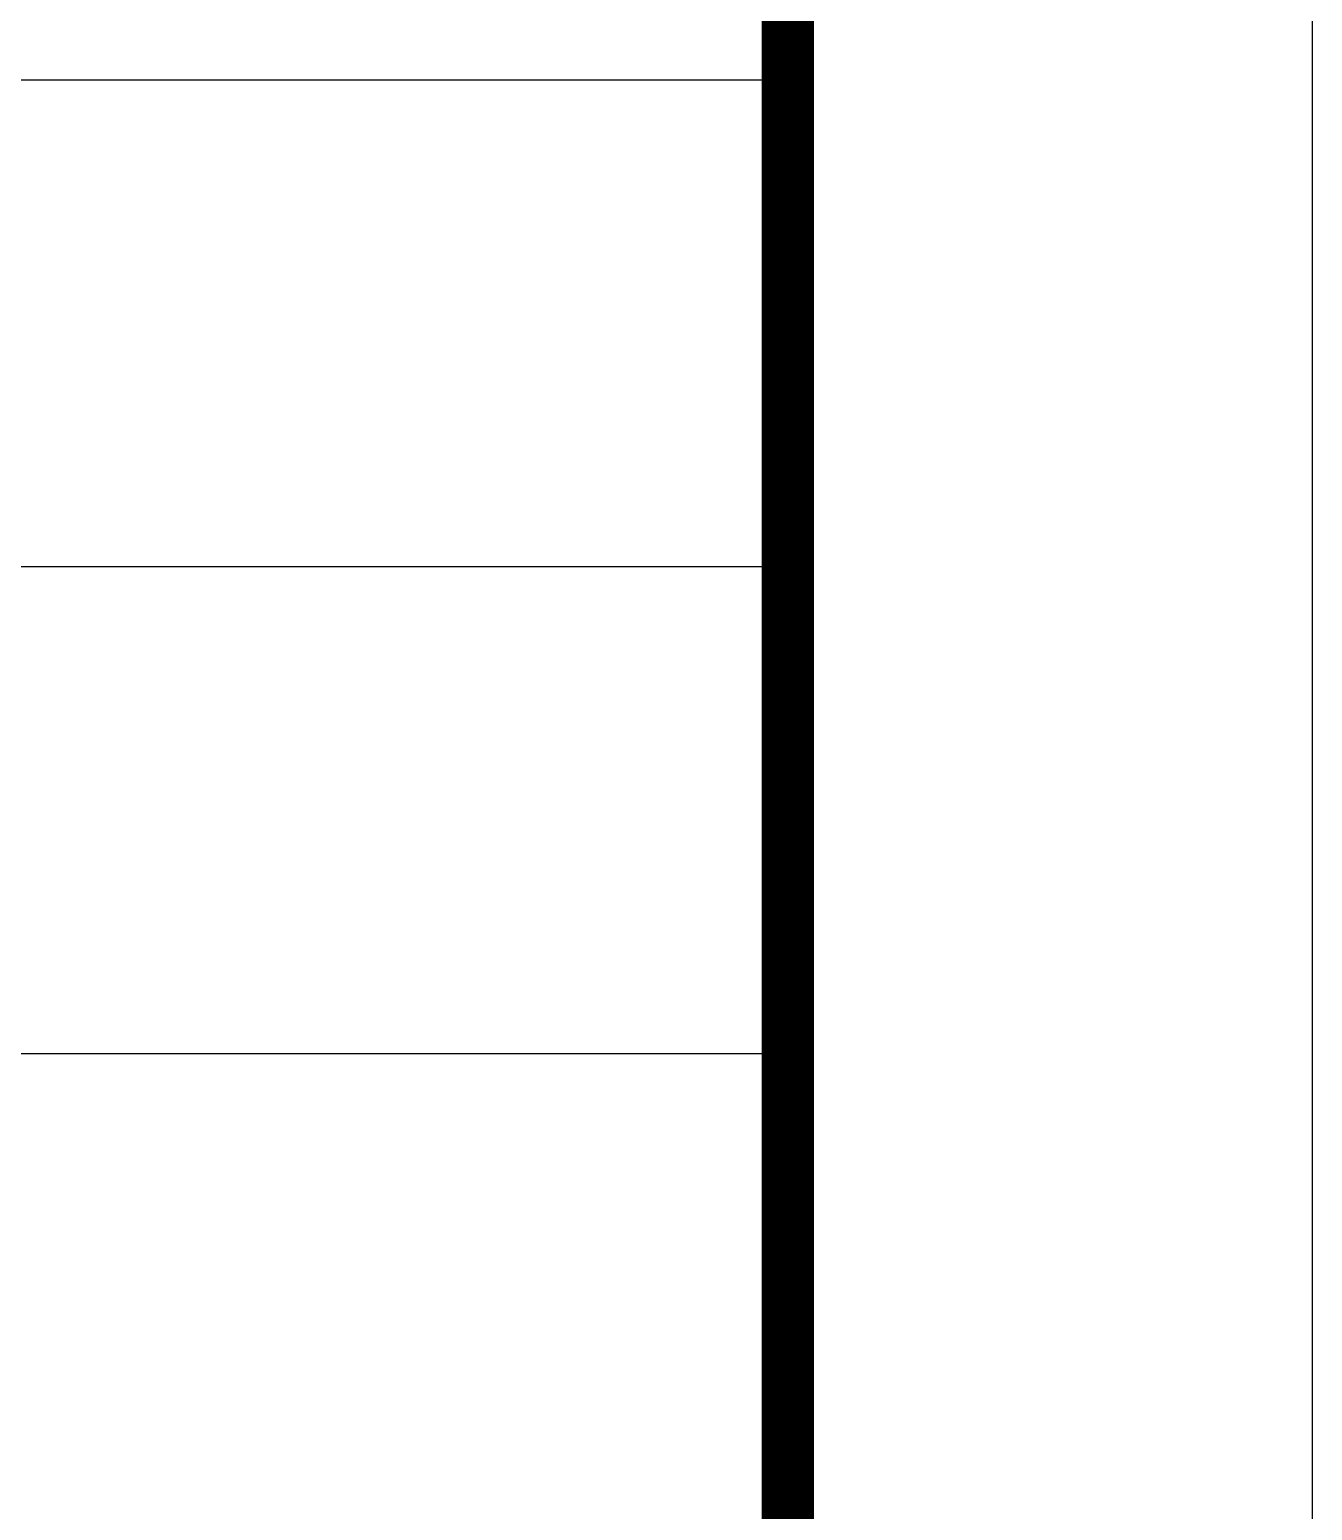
# Model space of a CAD drawing. Header units: millimetres. Extents: x 684779 to 686470, y 2544898 to 2545979.
# Drawn here: x 685797.14 to 685821.59, y 2545599.42 to 2545627.65 of the extents above; entities that cross this region are included whole.
import ezdxf

# ---------------------------------------------------------------- set-up
doc = ezdxf.new("R2010")
doc.units = ezdxf.units.MM
doc.layers.add('14', color=14, linetype='Continuous')
doc.layers.add('PUB_TITLE', color=4, linetype='Continuous')

# ---------------------------------------------------------------- blocks, each defined once
blk = doc.blocks.new('43TGREGEHE')
at = {"layer": '14', "color": 14}
for p, q in [((685733.103, 2545610.552), (685811.758, 2545610.552)), ((685733.103, 2545602.687), (685811.758, 2545602.687)), ((685733.103, 2545594.821), (685811.758, 2545594.821))]:
    blk.add_line(p, q, dxfattribs=at)

msp = doc.modelspace()

# ---------------------------------------------------------------- linework, layer by layer
at = {"layer": 'PUB_TITLE'}
msp.add_lwpolyline([(685227.59, 2545510.885), (685821.59, 2545510.885), (685821.59, 2545930.885), (685227.59, 2545930.885)], close=True, dxfattribs=at)
at = {"layer": 'PUB_TITLE', "const_width": 1}
msp.add_lwpolyline([(685252.59, 2545520.885), (685811.59, 2545520.885), (685811.59, 2545920.885), (685252.59, 2545920.885)], close=True, dxfattribs=at)

# ---------------------------------------------------------------- block references
at = {"xscale": 1.179999999999999, "yscale": 1.179999999999999, "zscale": 1.179999999999999}
msp.add_blockref('43TGREGEHE', (-123446.086, -458193.759), dxfattribs=at)

doc.saveas('drawing.dxf')
